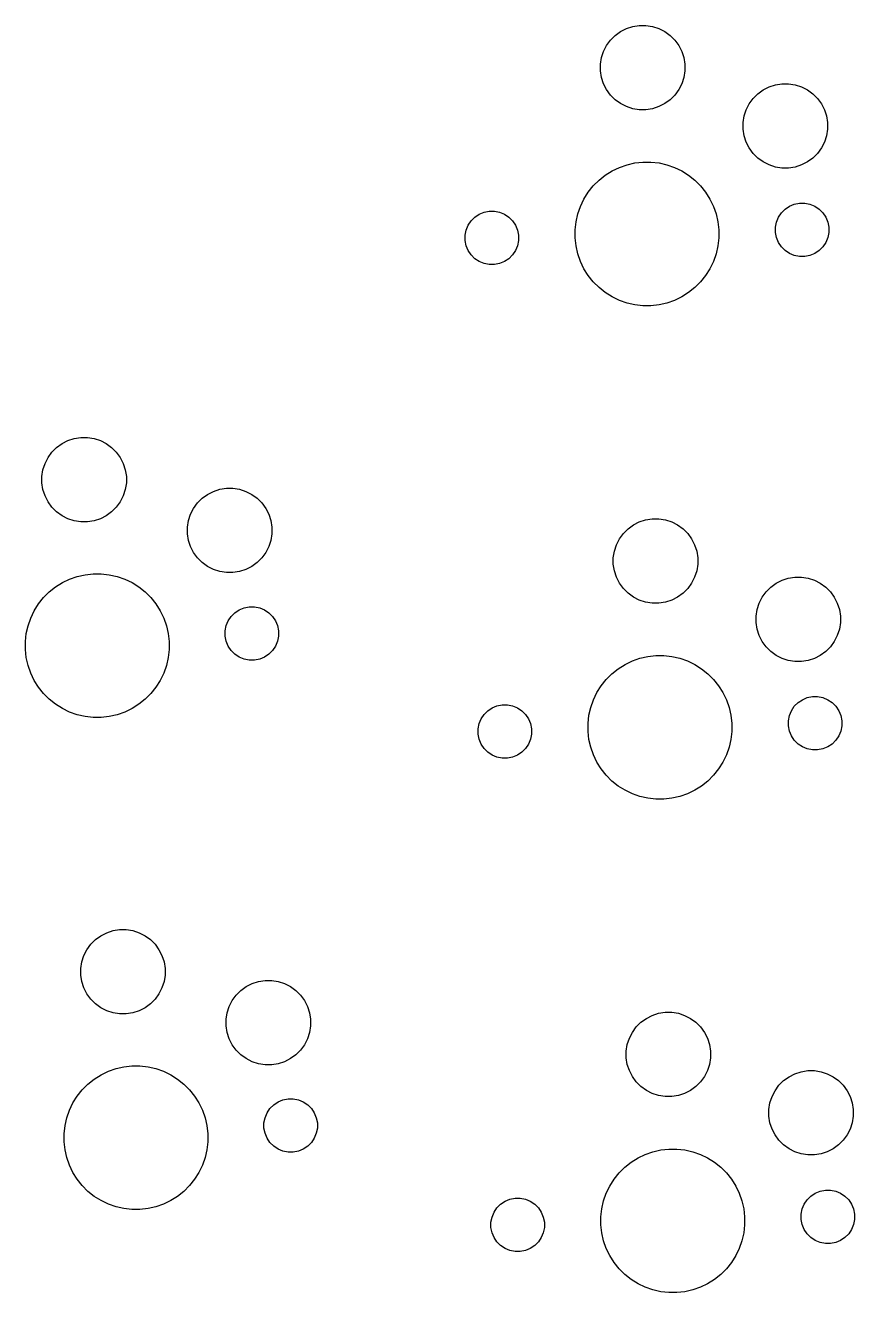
# Model space of a CAD drawing. Extents: x -174 to 104, y -33 to 58.
# Drawn here: x 13.15 to 42.54, y 13.4 to 58.33 of the extents above; entities that cross this region are included whole.
import ezdxf

# ---------------------------------------------------------------- set-up
doc = ezdxf.new("R2010")
doc.units = 0
doc.layers.add('BLACK', color=7, linetype='CONTINUOUS')

msp = doc.modelspace()

# ---------------------------------------------------------------- linework, layer by layer
at = {"layer": 'BLACK', "linetype": 'CONTINUOUS'}
for p, q in [((33.883592, 57.810475), (34.050029, 57.976912)), ((34.050029, 57.976912), (34.240453, 58.115263)), ((34.240453, 58.115263), (34.450176, 58.222122)), ((34.450176, 58.222122), (34.674033, 58.294858)), ((34.674033, 58.294858), (34.906512, 58.331679)), ((34.906512, 58.331679), (35.14189, 58.331679)), ((35.14189, 58.331679), (35.374369, 58.294858)), ((35.374369, 58.294858), (35.598226, 58.222122)), ((35.598226, 58.222122), (35.807949, 58.115263)), ((35.807949, 58.115263), (35.998373, 57.976912)), ((35.998373, 57.976912), (36.16481, 57.810475)), ((33.638382, 57.410328), (33.745241, 57.620051)), ((33.745241, 57.620051), (33.883592, 57.810475)), ((36.16481, 57.810475), (36.303161, 57.620051)), ((36.303161, 57.620051), (36.41002, 57.410328)), ((33.528825, 56.953992), (33.565646, 57.186471)), ((33.565646, 57.186471), (33.638382, 57.410328)), ((36.41002, 57.410328), (36.482756, 57.186471)), ((36.482756, 57.186471), (36.519577, 56.953992)), ((33.528825, 56.718614), (33.528825, 56.953992)), ((33.565646, 56.486135), (33.528825, 56.718614)), ((36.519577, 56.718614), (36.482756, 56.486135)), ((36.519577, 56.953992), (36.519577, 56.718614)), ((33.638382, 56.262278), (33.565646, 56.486135)), ((33.745241, 56.052555), (33.638382, 56.262278)), ((36.41002, 56.262278), (36.303161, 56.052555)), ((36.482756, 56.486135), (36.41002, 56.262278)), ((39.506052, 56.153761), (39.729909, 56.226497)), ((39.729909, 56.226497), (39.962388, 56.263318)), ((39.962388, 56.263318), (40.197766, 56.263318)), ((40.197766, 56.263318), (40.430245, 56.226497)), ((40.430245, 56.226497), (40.654102, 56.153761)), ((33.883592, 55.862131), (33.745241, 56.052555)), ((34.050029, 55.695694), (33.883592, 55.862131)), ((36.16481, 55.862131), (35.998373, 55.695694)), ((36.303161, 56.052555), (36.16481, 55.862131)), ((38.801117, 55.55169), (38.939468, 55.742114)), ((38.939468, 55.742114), (39.105905, 55.908551)), ((39.105905, 55.908551), (39.296329, 56.046902)), ((39.296329, 56.046902), (39.506052, 56.153761)), ((40.654102, 56.153761), (40.863825, 56.046902)), ((40.863825, 56.046902), (41.054249, 55.908551)), ((41.054249, 55.908551), (41.220686, 55.742114)), ((41.220686, 55.742114), (41.359037, 55.55169)), ((34.240453, 55.557343), (34.050029, 55.695694)), ((34.450176, 55.450484), (34.240453, 55.557343)), ((34.674033, 55.377748), (34.450176, 55.450484)), ((34.906512, 55.340927), (34.674033, 55.377748)), ((35.14189, 55.340927), (34.906512, 55.340927)), ((35.374369, 55.377748), (35.14189, 55.340927)), ((35.598226, 55.450484), (35.374369, 55.377748)), ((35.807949, 55.557343), (35.598226, 55.450484)), ((35.998373, 55.695694), (35.807949, 55.557343)), ((38.621522, 55.11811), (38.694258, 55.341967)), ((38.694258, 55.341967), (38.801117, 55.55169)), ((41.359037, 55.55169), (41.465896, 55.341967)), ((41.465896, 55.341967), (41.538632, 55.11811)), ((38.584701, 54.885631), (38.621522, 55.11811)), ((38.584701, 54.650253), (38.584701, 54.885631)), ((41.538632, 55.11811), (41.575453, 54.885631)), ((41.575453, 54.885631), (41.575453, 54.650253)), ((38.621522, 54.417774), (38.584701, 54.650253)), ((38.694258, 54.193917), (38.621522, 54.417774)), ((41.538632, 54.417774), (41.465896, 54.193917)), ((41.575453, 54.650253), (41.538632, 54.417774)), ((38.801117, 53.984194), (38.694258, 54.193917)), ((38.939468, 53.79377), (38.801117, 53.984194)), ((41.359037, 53.984194), (41.220686, 53.79377)), ((41.465896, 54.193917), (41.359037, 53.984194)), ((34.751504, 53.452296), (35.035665, 53.484313)), ((35.035665, 53.484313), (35.321625, 53.484313)), ((35.321625, 53.484313), (35.605786, 53.452296)), ((39.105905, 53.627333), (38.939468, 53.79377)), ((39.296329, 53.488982), (39.105905, 53.627333)), ((39.506052, 53.382123), (39.296329, 53.488982)), ((40.863825, 53.488982), (40.654102, 53.382123)), ((41.054249, 53.627333), (40.863825, 53.488982)), ((41.220686, 53.79377), (41.054249, 53.627333)), ((33.479461, 52.839713), (33.703033, 53.018005)), ((33.703033, 53.018005), (33.945162, 53.170145)), ((33.945162, 53.170145), (34.202802, 53.294218)), ((34.202802, 53.294218), (34.472714, 53.388664)), ((34.472714, 53.388664), (34.751504, 53.452296)), ((35.605786, 53.452296), (35.884576, 53.388664)), ((35.884576, 53.388664), (36.154488, 53.294218)), ((36.154488, 53.294218), (36.412128, 53.170145)), ((36.412128, 53.170145), (36.654257, 53.018005)), ((36.654257, 53.018005), (36.877829, 52.839713)), ((39.729909, 53.309387), (39.506052, 53.382123)), ((39.962388, 53.272566), (39.729909, 53.309387)), ((40.197766, 53.272566), (39.962388, 53.272566)), ((40.430245, 53.309387), (40.197766, 53.272566)), ((40.654102, 53.382123), (40.430245, 53.309387)), ((33.098965, 52.413937), (33.277257, 52.637509)), ((33.277257, 52.637509), (33.479461, 52.839713)), ((36.877829, 52.839713), (37.080033, 52.637509)), ((37.080033, 52.637509), (37.258325, 52.413937)), ((32.822752, 51.914168), (32.946825, 52.171808)), ((32.946825, 52.171808), (33.098965, 52.413937)), ((37.258325, 52.413937), (37.410465, 52.171808)), ((37.410465, 52.171808), (37.534538, 51.914168)), ((29.232703, 51.632177), (29.40476, 51.703445)), ((29.40476, 51.703445), (29.587414, 51.739777)), ((29.587414, 51.739777), (29.773646, 51.739777)), ((29.773646, 51.739777), (29.9563, 51.703445)), ((29.9563, 51.703445), (30.128357, 51.632177)), ((32.728306, 51.644256), (32.822752, 51.914168)), ((37.534538, 51.914168), (37.628984, 51.644256)), ((39.838935, 51.530125), (39.9424, 51.684972)), ((39.9424, 51.684972), (40.074086, 51.816658)), ((40.074086, 51.816658), (40.228933, 51.920123)), ((40.228933, 51.920123), (40.40099, 51.991391)), ((40.40099, 51.991391), (40.583644, 52.027723)), ((40.583644, 52.027723), (40.769876, 52.027723)), ((40.769876, 52.027723), (40.95253, 51.991391)), ((40.95253, 51.991391), (41.124587, 51.920123)), ((41.124587, 51.920123), (41.279434, 51.816658)), ((41.279434, 51.816658), (41.41112, 51.684972)), ((41.41112, 51.684972), (41.514585, 51.530125)), ((28.771437, 51.070122), (28.842705, 51.242179)), ((28.842705, 51.242179), (28.94617, 51.397026)), ((28.94617, 51.397026), (29.077856, 51.528712)), ((29.077856, 51.528712), (29.232703, 51.632177)), ((30.128357, 51.632177), (30.283204, 51.528712)), ((30.283204, 51.528712), (30.41489, 51.397026)), ((30.41489, 51.397026), (30.518355, 51.242179)), ((30.518355, 51.242179), (30.589623, 51.070122)), ((32.632657, 51.081305), (32.664674, 51.365466)), ((32.664674, 51.365466), (32.728306, 51.644256)), ((37.628984, 51.644256), (37.692616, 51.365466)), ((37.692616, 51.365466), (37.724633, 51.081305)), ((39.731335, 51.175414), (39.767667, 51.358068)), ((39.767667, 51.358068), (39.838935, 51.530125)), ((41.514585, 51.530125), (41.585853, 51.358068)), ((41.585853, 51.358068), (41.622185, 51.175414)), ((28.735105, 50.887468), (28.771437, 51.070122)), ((28.735105, 50.701236), (28.735105, 50.887468)), ((30.589623, 51.070122), (30.625955, 50.887468)), ((30.625955, 50.887468), (30.625955, 50.701236)), ((32.632657, 50.795345), (32.632657, 51.081305)), ((32.664674, 50.511184), (32.632657, 50.795345)), ((37.724633, 50.795345), (37.692616, 50.511184)), ((37.724633, 51.081305), (37.724633, 50.795345)), ((39.731335, 50.989182), (39.731335, 51.175414)), ((39.767667, 50.806528), (39.731335, 50.989182)), ((39.838935, 50.634471), (39.767667, 50.806528)), ((41.585853, 50.806528), (41.514585, 50.634471)), ((41.622185, 50.989182), (41.585853, 50.806528)), ((41.622185, 51.175414), (41.622185, 50.989182)), ((28.771437, 50.518582), (28.735105, 50.701236)), ((28.842705, 50.346525), (28.771437, 50.518582)), ((28.94617, 50.191678), (28.842705, 50.346525)), ((30.518355, 50.346525), (30.41489, 50.191678)), ((30.589623, 50.518582), (30.518355, 50.346525)), ((30.625955, 50.701236), (30.589623, 50.518582)), ((32.728306, 50.232394), (32.664674, 50.511184)), ((37.692616, 50.511184), (37.628984, 50.232394)), ((39.9424, 50.479624), (39.838935, 50.634471)), ((40.074086, 50.347938), (39.9424, 50.479624)), ((40.228933, 50.244473), (40.074086, 50.347938)), ((41.279434, 50.347938), (41.124587, 50.244473)), ((41.41112, 50.479624), (41.279434, 50.347938)), ((41.514585, 50.634471), (41.41112, 50.479624)), ((29.077856, 50.059992), (28.94617, 50.191678)), ((29.232703, 49.956527), (29.077856, 50.059992)), ((29.40476, 49.885259), (29.232703, 49.956527)), ((29.587414, 49.848927), (29.40476, 49.885259)), ((29.9563, 49.885259), (29.773646, 49.848927)), ((30.128357, 49.956527), (29.9563, 49.885259)), ((30.283204, 50.059992), (30.128357, 49.956527)), ((30.41489, 50.191678), (30.283204, 50.059992)), ((32.822752, 49.962482), (32.728306, 50.232394)), ((32.946825, 49.704842), (32.822752, 49.962482)), ((37.534538, 49.962482), (37.410465, 49.704842)), ((37.628984, 50.232394), (37.534538, 49.962482)), ((40.40099, 50.173205), (40.228933, 50.244473)), ((40.583644, 50.136873), (40.40099, 50.173205)), ((40.769876, 50.136873), (40.583644, 50.136873)), ((40.95253, 50.173205), (40.769876, 50.136873)), ((41.124587, 50.244473), (40.95253, 50.173205)), ((29.773646, 49.848927), (29.587414, 49.848927)), ((33.098965, 49.462713), (32.946825, 49.704842)), ((33.277257, 49.239141), (33.098965, 49.462713)), ((37.258325, 49.462713), (37.080033, 49.239141)), ((37.410465, 49.704842), (37.258325, 49.462713)), ((33.479461, 49.036937), (33.277257, 49.239141)), ((33.703033, 48.858645), (33.479461, 49.036937)), ((36.877829, 49.036937), (36.654257, 48.858645)), ((37.080033, 49.239141), (36.877829, 49.036937)), ((33.945162, 48.706505), (33.703033, 48.858645)), ((34.202802, 48.582432), (33.945162, 48.706505)), ((34.472714, 48.487986), (34.202802, 48.582432)), ((36.154488, 48.582432), (35.884576, 48.487986)), ((36.412128, 48.706505), (36.154488, 48.582432)), ((36.654257, 48.858645), (36.412128, 48.706505)), ((34.751504, 48.424354), (34.472714, 48.487986)), ((35.035665, 48.392337), (34.751504, 48.424354)), ((35.321625, 48.392337), (35.035665, 48.392337)), ((35.605786, 48.424354), (35.321625, 48.392337)), ((35.884576, 48.487986), (35.605786, 48.424354)), ((14.450245, 43.504372), (14.659968, 43.611231)), ((14.659968, 43.611231), (14.883825, 43.683967)), ((14.883825, 43.683967), (15.116304, 43.720788)), ((15.116304, 43.720788), (15.351682, 43.720788)), ((15.351682, 43.720788), (15.584161, 43.683967)), ((15.584161, 43.683967), (15.808018, 43.611231)), ((15.808018, 43.611231), (16.017741, 43.504372)), ((13.955033, 43.00916), (14.093384, 43.199584)), ((14.093384, 43.199584), (14.259821, 43.366021)), ((14.259821, 43.366021), (14.450245, 43.504372)), ((16.017741, 43.504372), (16.208165, 43.366021)), ((16.208165, 43.366021), (16.374602, 43.199584)), ((16.374602, 43.199584), (16.512953, 43.00916)), ((13.775438, 42.57558), (13.848174, 42.799437)), ((13.848174, 42.799437), (13.955033, 43.00916)), ((16.512953, 43.00916), (16.619812, 42.799437)), ((16.619812, 42.799437), (16.692548, 42.57558)), ((13.738617, 42.343101), (13.775438, 42.57558)), ((13.738617, 42.107723), (13.738617, 42.343101)), ((16.692548, 42.57558), (16.729369, 42.343101)), ((16.729369, 42.343101), (16.729369, 42.107723)), ((13.775438, 41.875244), (13.738617, 42.107723)), ((13.848174, 41.651387), (13.775438, 41.875244)), ((16.692548, 41.875244), (16.619812, 41.651387)), ((16.729369, 42.107723), (16.692548, 41.875244)), ((19.607442, 41.70345), (19.817165, 41.810309)), ((19.817165, 41.810309), (20.041022, 41.883045)), ((20.041022, 41.883045), (20.273501, 41.919866)), ((20.273501, 41.919866), (20.508879, 41.919866)), ((20.508879, 41.919866), (20.741358, 41.883045)), ((20.741358, 41.883045), (20.965215, 41.810309)), ((20.965215, 41.810309), (21.174938, 41.70345)), ((13.955033, 41.441664), (13.848174, 41.651387)), ((14.093384, 41.25124), (13.955033, 41.441664)), ((16.512953, 41.441664), (16.374602, 41.25124)), ((16.619812, 41.651387), (16.512953, 41.441664)), ((19.11223, 41.208238), (19.250581, 41.398662)), ((19.250581, 41.398662), (19.417018, 41.565099)), ((19.417018, 41.565099), (19.607442, 41.70345)), ((21.174938, 41.70345), (21.365362, 41.565099)), ((21.365362, 41.565099), (21.531799, 41.398662)), ((21.531799, 41.398662), (21.67015, 41.208238)), ((14.259821, 41.084803), (14.093384, 41.25124)), ((14.450245, 40.946452), (14.259821, 41.084803)), ((14.659968, 40.839593), (14.450245, 40.946452)), ((16.017741, 40.946452), (15.808018, 40.839593)), ((16.208165, 41.084803), (16.017741, 40.946452)), ((16.374602, 41.25124), (16.208165, 41.084803)), ((18.932635, 40.774658), (19.005371, 40.998515)), ((19.005371, 40.998515), (19.11223, 41.208238)), ((21.67015, 41.208238), (21.777009, 40.998515)), ((21.777009, 40.998515), (21.849745, 40.774658)), ((14.883825, 40.766857), (14.659968, 40.839593)), ((15.116304, 40.730036), (14.883825, 40.766857)), ((15.351682, 40.730036), (15.116304, 40.730036)), ((15.584161, 40.766857), (15.351682, 40.730036)), ((15.808018, 40.839593), (15.584161, 40.766857)), ((18.895814, 40.542179), (18.932635, 40.774658)), ((18.895814, 40.306801), (18.895814, 40.542179)), ((21.849745, 40.774658), (21.886566, 40.542179)), ((21.886566, 40.542179), (21.886566, 40.306801)), ((34.341689, 40.316472), (34.508126, 40.482909)), ((34.508126, 40.482909), (34.69855, 40.62126)), ((34.69855, 40.62126), (34.908273, 40.728119)), ((34.908273, 40.728119), (35.13213, 40.800855)), ((35.13213, 40.800855), (35.364609, 40.837676)), ((35.364609, 40.837676), (35.599987, 40.837676)), ((35.599987, 40.837676), (35.832466, 40.800855)), ((35.832466, 40.800855), (36.056323, 40.728119)), ((36.056323, 40.728119), (36.266046, 40.62126)), ((36.266046, 40.62126), (36.45647, 40.482909)), ((36.45647, 40.482909), (36.622907, 40.316472)), ((18.932635, 40.074322), (18.895814, 40.306801)), ((19.005371, 39.850465), (18.932635, 40.074322)), ((21.849745, 40.074322), (21.777009, 39.850465)), ((21.886566, 40.306801), (21.849745, 40.074322)), ((34.096479, 39.916325), (34.203338, 40.126048)), ((34.203338, 40.126048), (34.341689, 40.316472)), ((36.622907, 40.316472), (36.761258, 40.126048)), ((36.761258, 40.126048), (36.868117, 39.916325)), ((19.11223, 39.640742), (19.005371, 39.850465)), ((19.250581, 39.450318), (19.11223, 39.640742)), ((21.67015, 39.640742), (21.531799, 39.450318)), ((21.777009, 39.850465), (21.67015, 39.640742)), ((33.986922, 39.459989), (34.023743, 39.692468)), ((34.023743, 39.692468), (34.096479, 39.916325)), ((36.868117, 39.916325), (36.940853, 39.692468)), ((36.940853, 39.692468), (36.977674, 39.459989)), ((19.417018, 39.283881), (19.250581, 39.450318)), ((19.607442, 39.14553), (19.417018, 39.283881)), ((19.817165, 39.038671), (19.607442, 39.14553)), ((21.174938, 39.14553), (20.965215, 39.038671)), ((21.365362, 39.283881), (21.174938, 39.14553)), ((21.531799, 39.450318), (21.365362, 39.283881)), ((33.986922, 39.224611), (33.986922, 39.459989)), ((34.023743, 38.992132), (33.986922, 39.224611)), ((36.977674, 39.224611), (36.940853, 38.992132)), ((36.977674, 39.459989), (36.977674, 39.224611)), ((14.463419, 38.57542), (14.721059, 38.699493)), ((14.721059, 38.699493), (14.990971, 38.793939)), ((14.990971, 38.793939), (15.269761, 38.857571)), ((15.269761, 38.857571), (15.553922, 38.889588)), ((15.553922, 38.889588), (15.839882, 38.889588)), ((15.839882, 38.889588), (16.124043, 38.857571)), ((16.124043, 38.857571), (16.402833, 38.793939)), ((16.402833, 38.793939), (16.672745, 38.699493)), ((16.672745, 38.699493), (16.930385, 38.57542)), ((20.041022, 38.965935), (19.817165, 39.038671)), ((20.273501, 38.929114), (20.041022, 38.965935)), ((20.508879, 38.929114), (20.273501, 38.929114)), ((20.741358, 38.965935), (20.508879, 38.929114)), ((20.965215, 39.038671), (20.741358, 38.965935)), ((34.096479, 38.768275), (34.023743, 38.992132)), ((34.203338, 38.558552), (34.096479, 38.768275)), ((36.868117, 38.768275), (36.761258, 38.558552)), ((36.940853, 38.992132), (36.868117, 38.768275)), ((39.754426, 38.552899), (39.964149, 38.659758)), ((39.964149, 38.659758), (40.188006, 38.732494)), ((40.188006, 38.732494), (40.420485, 38.769315)), ((40.420485, 38.769315), (40.655863, 38.769315)), ((40.655863, 38.769315), (40.888342, 38.732494)), ((40.888342, 38.732494), (41.112199, 38.659758)), ((41.112199, 38.659758), (41.321922, 38.552899)), ((13.795514, 38.042784), (13.997718, 38.244988)), ((13.997718, 38.244988), (14.22129, 38.42328)), ((14.22129, 38.42328), (14.463419, 38.57542)), ((16.930385, 38.57542), (17.172514, 38.42328)), ((17.172514, 38.42328), (17.396086, 38.244988)), ((17.396086, 38.244988), (17.59829, 38.042784)), ((34.341689, 38.368128), (34.203338, 38.558552)), ((34.508126, 38.201691), (34.341689, 38.368128)), ((34.69855, 38.06334), (34.508126, 38.201691)), ((36.45647, 38.201691), (36.266046, 38.06334)), ((36.622907, 38.368128), (36.45647, 38.201691)), ((36.761258, 38.558552), (36.622907, 38.368128)), ((39.259214, 38.057687), (39.397565, 38.248111)), ((39.397565, 38.248111), (39.564002, 38.414548)), ((39.564002, 38.414548), (39.754426, 38.552899)), ((41.321922, 38.552899), (41.512346, 38.414548)), ((41.512346, 38.414548), (41.678783, 38.248111)), ((41.678783, 38.248111), (41.817134, 38.057687)), ((13.465082, 37.577083), (13.617222, 37.819212)), ((13.617222, 37.819212), (13.795514, 38.042784)), ((17.59829, 38.042784), (17.776582, 37.819212)), ((17.776582, 37.819212), (17.928722, 37.577083)), ((34.908273, 37.956481), (34.69855, 38.06334)), ((35.13213, 37.883745), (34.908273, 37.956481)), ((35.364609, 37.846924), (35.13213, 37.883745)), ((35.599987, 37.846924), (35.364609, 37.846924)), ((35.832466, 37.883745), (35.599987, 37.846924)), ((36.056323, 37.956481), (35.832466, 37.883745)), ((36.266046, 38.06334), (36.056323, 37.956481)), ((39.079619, 37.624107), (39.152355, 37.847964)), ((39.152355, 37.847964), (39.259214, 38.057687)), ((41.817134, 38.057687), (41.923993, 37.847964)), ((41.923993, 37.847964), (41.996729, 37.624107)), ((13.246563, 37.049531), (13.341009, 37.319443)), ((13.341009, 37.319443), (13.465082, 37.577083)), ((17.928722, 37.577083), (18.052795, 37.319443)), ((18.052795, 37.319443), (18.147241, 37.049531)), ((20.342122, 37.222952), (20.445587, 37.377799)), ((20.445587, 37.377799), (20.577273, 37.509485)), ((20.577273, 37.509485), (20.73212, 37.61295)), ((20.73212, 37.61295), (20.904177, 37.684218)), ((20.904177, 37.684218), (21.086831, 37.72055)), ((21.086831, 37.72055), (21.273063, 37.72055)), ((21.273063, 37.72055), (21.455717, 37.684218)), ((21.455717, 37.684218), (21.627774, 37.61295)), ((21.627774, 37.61295), (21.782621, 37.509485)), ((21.782621, 37.509485), (21.914307, 37.377799)), ((21.914307, 37.377799), (22.017772, 37.222952)), ((39.042798, 37.391628), (39.079619, 37.624107)), ((39.042798, 37.15625), (39.042798, 37.391628)), ((41.996729, 37.624107), (42.03355, 37.391628)), ((42.03355, 37.391628), (42.03355, 37.15625)), ((13.182931, 36.770741), (13.246563, 37.049531)), ((18.147241, 37.049531), (18.210873, 36.770741)), ((20.234522, 36.868241), (20.270854, 37.050895)), ((20.234522, 36.682009), (20.234522, 36.868241)), ((20.270854, 37.050895), (20.342122, 37.222952)), ((22.017772, 37.222952), (22.08904, 37.050895)), ((22.08904, 37.050895), (22.125372, 36.868241)), ((22.125372, 36.868241), (22.125372, 36.682009)), ((39.079619, 36.923771), (39.042798, 37.15625)), ((39.152355, 36.699914), (39.079619, 36.923771)), ((41.996729, 36.923771), (41.923993, 36.699914)), ((42.03355, 37.15625), (41.996729, 36.923771)), ((13.150914, 36.48658), (13.182931, 36.770741)), ((13.150914, 36.20062), (13.150914, 36.48658)), ((18.210873, 36.770741), (18.24289, 36.48658)), ((18.24289, 36.48658), (18.24289, 36.20062)), ((20.270854, 36.499355), (20.234522, 36.682009)), ((20.342122, 36.327298), (20.270854, 36.499355)), ((22.08904, 36.499355), (22.017772, 36.327298)), ((22.125372, 36.682009), (22.08904, 36.499355)), ((39.259214, 36.490191), (39.152355, 36.699914)), ((39.397565, 36.299767), (39.259214, 36.490191)), ((41.817134, 36.490191), (41.678783, 36.299767)), ((41.923993, 36.699914), (41.817134, 36.490191)), ((13.182931, 35.916459), (13.150914, 36.20062)), ((18.24289, 36.20062), (18.210873, 35.916459)), ((20.445587, 36.172451), (20.342122, 36.327298)), ((20.577273, 36.040765), (20.445587, 36.172451)), ((20.73212, 35.9373), (20.577273, 36.040765)), ((21.782621, 36.040765), (21.627774, 35.9373)), ((21.914307, 36.172451), (21.782621, 36.040765)), ((22.017772, 36.327298), (21.914307, 36.172451)), ((34.930811, 35.894661), (35.209601, 35.958293)), ((35.209601, 35.958293), (35.493762, 35.99031)), ((35.493762, 35.99031), (35.779722, 35.99031)), ((35.779722, 35.99031), (36.063883, 35.958293)), ((36.063883, 35.958293), (36.342673, 35.894661)), ((39.564002, 36.13333), (39.397565, 36.299767)), ((39.754426, 35.994979), (39.564002, 36.13333)), ((39.964149, 35.88812), (39.754426, 35.994979)), ((41.321922, 35.994979), (41.112199, 35.88812)), ((41.512346, 36.13333), (41.321922, 35.994979)), ((41.678783, 36.299767), (41.512346, 36.13333)), ((13.246563, 35.637669), (13.182931, 35.916459)), ((13.341009, 35.367757), (13.246563, 35.637669)), ((18.147241, 35.637669), (18.052795, 35.367757)), ((18.210873, 35.916459), (18.147241, 35.637669)), ((20.904177, 35.866032), (20.73212, 35.9373)), ((21.086831, 35.8297), (20.904177, 35.866032)), ((21.273063, 35.8297), (21.086831, 35.8297)), ((21.455717, 35.866032), (21.273063, 35.8297)), ((21.627774, 35.9373), (21.455717, 35.866032)), ((33.937558, 35.34571), (34.16113, 35.524002)), ((34.16113, 35.524002), (34.403259, 35.676142)), ((34.403259, 35.676142), (34.660899, 35.800215)), ((34.660899, 35.800215), (34.930811, 35.894661)), ((36.342673, 35.894661), (36.612585, 35.800215)), ((36.612585, 35.800215), (36.870225, 35.676142)), ((36.870225, 35.676142), (37.112354, 35.524002)), ((37.112354, 35.524002), (37.335926, 35.34571)), ((40.188006, 35.815384), (39.964149, 35.88812)), ((40.420485, 35.778563), (40.188006, 35.815384)), ((40.655863, 35.778563), (40.420485, 35.778563)), ((40.888342, 35.815384), (40.655863, 35.778563)), ((41.112199, 35.88812), (40.888342, 35.815384)), ((13.465082, 35.110117), (13.341009, 35.367757)), ((13.617222, 34.867988), (13.465082, 35.110117)), ((17.928722, 35.110117), (17.776582, 34.867988)), ((18.052795, 35.367757), (17.928722, 35.110117)), ((33.557062, 34.919934), (33.735354, 35.143506)), ((33.735354, 35.143506), (33.937558, 35.34571)), ((37.335926, 35.34571), (37.53813, 35.143506)), ((37.53813, 35.143506), (37.716422, 34.919934)), ((13.795514, 34.644416), (13.617222, 34.867988)), ((13.997718, 34.442212), (13.795514, 34.644416)), ((17.59829, 34.644416), (17.396086, 34.442212)), ((17.776582, 34.867988), (17.59829, 34.644416)), ((33.280849, 34.420165), (33.404922, 34.677805)), ((33.404922, 34.677805), (33.557062, 34.919934)), ((37.716422, 34.919934), (37.868562, 34.677805)), ((37.868562, 34.677805), (37.992635, 34.420165)), ((14.22129, 34.26392), (13.997718, 34.442212)), ((14.463419, 34.11178), (14.22129, 34.26392)), ((17.172514, 34.26392), (16.930385, 34.11178)), ((17.396086, 34.442212), (17.172514, 34.26392)), ((29.6908, 34.138174), (29.862857, 34.209442)), ((29.862857, 34.209442), (30.045511, 34.245774)), ((30.045511, 34.245774), (30.231743, 34.245774)), ((30.231743, 34.245774), (30.414397, 34.209442)), ((30.414397, 34.209442), (30.586454, 34.138174)), ((33.122771, 33.871463), (33.186403, 34.150253)), ((33.186403, 34.150253), (33.280849, 34.420165)), ((37.992635, 34.420165), (38.087081, 34.150253)), ((38.087081, 34.150253), (38.150713, 33.871463)), ((40.297032, 34.036122), (40.400497, 34.190969)), ((40.400497, 34.190969), (40.532183, 34.322655)), ((40.532183, 34.322655), (40.68703, 34.42612)), ((40.68703, 34.42612), (40.859087, 34.497388)), ((40.859087, 34.497388), (41.041741, 34.53372)), ((41.041741, 34.53372), (41.227973, 34.53372)), ((41.227973, 34.53372), (41.410627, 34.497388)), ((41.410627, 34.497388), (41.582684, 34.42612)), ((41.582684, 34.42612), (41.737531, 34.322655)), ((41.737531, 34.322655), (41.869217, 34.190969)), ((41.869217, 34.190969), (41.972682, 34.036122)), ((14.721059, 33.987707), (14.463419, 34.11178)), ((14.990971, 33.893261), (14.721059, 33.987707)), ((15.269761, 33.829629), (14.990971, 33.893261)), ((15.553922, 33.797612), (15.269761, 33.829629)), ((15.839882, 33.797612), (15.553922, 33.797612)), ((16.124043, 33.829629), (15.839882, 33.797612)), ((16.402833, 33.893261), (16.124043, 33.829629)), ((16.672745, 33.987707), (16.402833, 33.893261)), ((16.930385, 34.11178), (16.672745, 33.987707)), ((29.229534, 33.576119), (29.300802, 33.748176)), ((29.300802, 33.748176), (29.404267, 33.903023)), ((29.404267, 33.903023), (29.535953, 34.034709)), ((29.535953, 34.034709), (29.6908, 34.138174)), ((30.586454, 34.138174), (30.741301, 34.034709)), ((30.741301, 34.034709), (30.872987, 33.903023)), ((30.872987, 33.903023), (30.976452, 33.748176)), ((30.976452, 33.748176), (31.04772, 33.576119)), ((33.090754, 33.587302), (33.122771, 33.871463)), ((38.150713, 33.871463), (38.18273, 33.587302)), ((40.189432, 33.681411), (40.225764, 33.864065)), ((40.225764, 33.864065), (40.297032, 34.036122)), ((41.972682, 34.036122), (42.04395, 33.864065)), ((42.04395, 33.864065), (42.080282, 33.681411)), ((29.193202, 33.393465), (29.229534, 33.576119)), ((29.193202, 33.207233), (29.193202, 33.393465)), ((31.04772, 33.576119), (31.084052, 33.393465)), ((31.084052, 33.393465), (31.084052, 33.207233)), ((33.090754, 33.301342), (33.090754, 33.587302)), ((33.122771, 33.017181), (33.090754, 33.301342)), ((38.18273, 33.301342), (38.150713, 33.017181)), ((38.18273, 33.587302), (38.18273, 33.301342)), ((40.189432, 33.495179), (40.189432, 33.681411)), ((40.225764, 33.312525), (40.189432, 33.495179)), ((40.297032, 33.140468), (40.225764, 33.312525)), ((42.04395, 33.312525), (41.972682, 33.140468)), ((42.080282, 33.495179), (42.04395, 33.312525)), ((42.080282, 33.681411), (42.080282, 33.495179)), ((29.229534, 33.024579), (29.193202, 33.207233)), ((29.300802, 32.852522), (29.229534, 33.024579)), ((29.404267, 32.697675), (29.300802, 32.852522)), ((30.976452, 32.852522), (30.872987, 32.697675)), ((31.04772, 33.024579), (30.976452, 32.852522)), ((31.084052, 33.207233), (31.04772, 33.024579)), ((33.186403, 32.738391), (33.122771, 33.017181)), ((38.150713, 33.017181), (38.087081, 32.738391)), ((40.400497, 32.985621), (40.297032, 33.140468)), ((40.532183, 32.853935), (40.400497, 32.985621)), ((40.68703, 32.75047), (40.532183, 32.853935)), ((41.737531, 32.853935), (41.582684, 32.75047)), ((41.869217, 32.985621), (41.737531, 32.853935)), ((41.972682, 33.140468), (41.869217, 32.985621)), ((29.535953, 32.565989), (29.404267, 32.697675)), ((29.6908, 32.462524), (29.535953, 32.565989)), ((29.862857, 32.391256), (29.6908, 32.462524)), ((30.045511, 32.354924), (29.862857, 32.391256)), ((30.231743, 32.354924), (30.045511, 32.354924)), ((30.414397, 32.391256), (30.231743, 32.354924)), ((30.586454, 32.462524), (30.414397, 32.391256)), ((30.741301, 32.565989), (30.586454, 32.462524)), ((30.872987, 32.697675), (30.741301, 32.565989)), ((33.280849, 32.468479), (33.186403, 32.738391)), ((33.404922, 32.210839), (33.280849, 32.468479)), ((37.992635, 32.468479), (37.868562, 32.210839)), ((38.087081, 32.738391), (37.992635, 32.468479)), ((40.859087, 32.679202), (40.68703, 32.75047)), ((41.041741, 32.64287), (40.859087, 32.679202)), ((41.227973, 32.64287), (41.041741, 32.64287)), ((41.410627, 32.679202), (41.227973, 32.64287)), ((41.582684, 32.75047), (41.410627, 32.679202)), ((33.557062, 31.96871), (33.404922, 32.210839)), ((33.735354, 31.745138), (33.557062, 31.96871)), ((37.716422, 31.96871), (37.53813, 31.745138)), ((37.868562, 32.210839), (37.716422, 31.96871)), ((33.937558, 31.542934), (33.735354, 31.745138)), ((34.16113, 31.364642), (33.937558, 31.542934)), ((37.335926, 31.542934), (37.112354, 31.364642)), ((37.53813, 31.745138), (37.335926, 31.542934)), ((34.403259, 31.212502), (34.16113, 31.364642)), ((34.660899, 31.088429), (34.403259, 31.212502)), ((34.930811, 30.993983), (34.660899, 31.088429)), ((36.612585, 31.088429), (36.342673, 30.993983)), ((36.870225, 31.212502), (36.612585, 31.088429)), ((37.112354, 31.364642), (36.870225, 31.212502)), ((35.209601, 30.930351), (34.930811, 30.993983)), ((35.493762, 30.898334), (35.209601, 30.930351)), ((35.779722, 30.898334), (35.493762, 30.898334)), ((36.063883, 30.930351), (35.779722, 30.898334)), ((36.342673, 30.993983), (36.063883, 30.930351)), ((15.632855, 25.919968), (15.823279, 26.058319)), ((15.823279, 26.058319), (16.033002, 26.165178)), ((16.033002, 26.165178), (16.256859, 26.237914)), ((16.256859, 26.237914), (16.489338, 26.274735)), ((16.489338, 26.274735), (16.724716, 26.274735)), ((16.724716, 26.274735), (16.957195, 26.237914)), ((16.957195, 26.237914), (17.181052, 26.165178)), ((17.181052, 26.165178), (17.390775, 26.058319)), ((17.390775, 26.058319), (17.581199, 25.919968)), ((15.328067, 25.563107), (15.466418, 25.753531)), ((15.466418, 25.753531), (15.632855, 25.919968)), ((17.581199, 25.919968), (17.747636, 25.753531)), ((17.747636, 25.753531), (17.885987, 25.563107)), ((15.148472, 25.129527), (15.221208, 25.353384)), ((15.221208, 25.353384), (15.328067, 25.563107)), ((17.885987, 25.563107), (17.992846, 25.353384)), ((17.992846, 25.353384), (18.065582, 25.129527)), ((15.111651, 24.897048), (15.148472, 25.129527)), ((15.111651, 24.66167), (15.111651, 24.897048)), ((18.065582, 25.129527), (18.102403, 24.897048)), ((18.102403, 24.897048), (18.102403, 24.66167)), ((15.148472, 24.429191), (15.111651, 24.66167)), ((15.221208, 24.205334), (15.148472, 24.429191)), ((18.065582, 24.429191), (17.992846, 24.205334)), ((18.102403, 24.66167), (18.065582, 24.429191)), ((20.980476, 24.257397), (21.190199, 24.364256)), ((21.190199, 24.364256), (21.414056, 24.436992)), ((21.414056, 24.436992), (21.646535, 24.473813)), ((21.646535, 24.473813), (21.881913, 24.473813)), ((21.881913, 24.473813), (22.114392, 24.436992)), ((22.114392, 24.436992), (22.338249, 24.364256)), ((22.338249, 24.364256), (22.547972, 24.257397)), ((15.328067, 23.995611), (15.221208, 24.205334)), ((15.466418, 23.805187), (15.328067, 23.995611)), ((17.885987, 23.995611), (17.747636, 23.805187)), ((17.992846, 24.205334), (17.885987, 23.995611)), ((20.485264, 23.762185), (20.623615, 23.952609)), ((20.623615, 23.952609), (20.790052, 24.119046)), ((20.790052, 24.119046), (20.980476, 24.257397)), ((22.547972, 24.257397), (22.738396, 24.119046)), ((22.738396, 24.119046), (22.904833, 23.952609)), ((22.904833, 23.952609), (23.043184, 23.762185)), ((15.632855, 23.63875), (15.466418, 23.805187)), ((15.823279, 23.500399), (15.632855, 23.63875)), ((16.033002, 23.39354), (15.823279, 23.500399)), ((16.256859, 23.320804), (16.033002, 23.39354)), ((17.181052, 23.39354), (16.957195, 23.320804)), ((17.390775, 23.500399), (17.181052, 23.39354)), ((17.581199, 23.63875), (17.390775, 23.500399)), ((17.747636, 23.805187), (17.581199, 23.63875)), ((20.305669, 23.328605), (20.378405, 23.552462)), ((20.378405, 23.552462), (20.485264, 23.762185)), ((23.043184, 23.762185), (23.150043, 23.552462)), ((23.150043, 23.552462), (23.222779, 23.328605)), ((16.489338, 23.283983), (16.256859, 23.320804)), ((16.724716, 23.283983), (16.489338, 23.283983)), ((16.957195, 23.320804), (16.724716, 23.283983)), ((20.268848, 23.096126), (20.305669, 23.328605)), ((20.268848, 22.860748), (20.268848, 23.096126)), ((23.222779, 23.328605), (23.2596, 23.096126)), ((23.2596, 23.096126), (23.2596, 22.860748)), ((34.799785, 22.822468), (34.966222, 22.988905)), ((34.966222, 22.988905), (35.156646, 23.127256)), ((35.156646, 23.127256), (35.366369, 23.234115)), ((35.366369, 23.234115), (35.590226, 23.306851)), ((35.590226, 23.306851), (35.822705, 23.343672)), ((35.822705, 23.343672), (36.058083, 23.343672)), ((36.058083, 23.343672), (36.290562, 23.306851)), ((36.290562, 23.306851), (36.514419, 23.234115)), ((36.514419, 23.234115), (36.724142, 23.127256)), ((36.724142, 23.127256), (36.914566, 22.988905)), ((36.914566, 22.988905), (37.081003, 22.822468)), ((20.305669, 22.628269), (20.268848, 22.860748)), ((20.378405, 22.404412), (20.305669, 22.628269)), ((23.222779, 22.628269), (23.150043, 22.404412)), ((23.2596, 22.860748), (23.222779, 22.628269)), ((34.554575, 22.422321), (34.661434, 22.632044)), ((34.661434, 22.632044), (34.799785, 22.822468)), ((37.081003, 22.822468), (37.219354, 22.632044)), ((37.219354, 22.632044), (37.326213, 22.422321)), ((20.485264, 22.194689), (20.378405, 22.404412)), ((20.623615, 22.004265), (20.485264, 22.194689)), ((23.043184, 22.194689), (22.904833, 22.004265)), ((23.150043, 22.404412), (23.043184, 22.194689)), ((34.445018, 21.965985), (34.481839, 22.198464)), ((34.481839, 22.198464), (34.554575, 22.422321)), ((37.326213, 22.422321), (37.398949, 22.198464)), ((37.398949, 22.198464), (37.43577, 21.965985)), ((20.790052, 21.837828), (20.623615, 22.004265)), ((20.980476, 21.699477), (20.790052, 21.837828)), ((21.190199, 21.592618), (20.980476, 21.699477)), ((21.414056, 21.519882), (21.190199, 21.592618)), ((22.338249, 21.592618), (22.114392, 21.519882)), ((22.547972, 21.699477), (22.338249, 21.592618)), ((22.738396, 21.837828), (22.547972, 21.699477)), ((22.904833, 22.004265), (22.738396, 21.837828)), ((34.445018, 21.730607), (34.445018, 21.965985)), ((34.481839, 21.498128), (34.445018, 21.730607)), ((37.43577, 21.730607), (37.398949, 21.498128)), ((37.43577, 21.965985), (37.43577, 21.730607)), ((15.594324, 20.977227), (15.836453, 21.129367)), ((15.836453, 21.129367), (16.094093, 21.25344)), ((16.094093, 21.25344), (16.364005, 21.347886)), ((16.364005, 21.347886), (16.642795, 21.411518)), ((16.642795, 21.411518), (16.926956, 21.443535)), ((16.926956, 21.443535), (17.212916, 21.443535)), ((17.212916, 21.443535), (17.497077, 21.411518)), ((17.497077, 21.411518), (17.775867, 21.347886)), ((17.775867, 21.347886), (18.045779, 21.25344)), ((18.045779, 21.25344), (18.303419, 21.129367)), ((18.303419, 21.129367), (18.545548, 20.977227)), ((21.646535, 21.483061), (21.414056, 21.519882)), ((21.881913, 21.483061), (21.646535, 21.483061)), ((22.114392, 21.519882), (21.881913, 21.483061)), ((34.554575, 21.274271), (34.481839, 21.498128)), ((34.661434, 21.064548), (34.554575, 21.274271)), ((37.326213, 21.274271), (37.219354, 21.064548)), ((37.398949, 21.498128), (37.326213, 21.274271)), ((40.212522, 21.058895), (40.422245, 21.165754)), ((40.422245, 21.165754), (40.646102, 21.23849)), ((40.646102, 21.23849), (40.878581, 21.275311)), ((40.878581, 21.275311), (41.113959, 21.275311)), ((41.113959, 21.275311), (41.346438, 21.23849)), ((41.346438, 21.23849), (41.570295, 21.165754)), ((41.570295, 21.165754), (41.780018, 21.058895)), ((15.168548, 20.596731), (15.370752, 20.798935)), ((15.370752, 20.798935), (15.594324, 20.977227)), ((18.545548, 20.977227), (18.76912, 20.798935)), ((18.76912, 20.798935), (18.971324, 20.596731)), ((34.799785, 20.874124), (34.661434, 21.064548)), ((34.966222, 20.707687), (34.799785, 20.874124)), ((35.156646, 20.569336), (34.966222, 20.707687)), ((36.914566, 20.707687), (36.724142, 20.569336)), ((37.081003, 20.874124), (36.914566, 20.707687)), ((37.219354, 21.064548), (37.081003, 20.874124)), ((39.71731, 20.563683), (39.855661, 20.754107)), ((39.855661, 20.754107), (40.022098, 20.920544)), ((40.022098, 20.920544), (40.212522, 21.058895)), ((41.780018, 21.058895), (41.970442, 20.920544)), ((41.970442, 20.920544), (42.136879, 20.754107)), ((42.136879, 20.754107), (42.27523, 20.563683)), ((14.838116, 20.13103), (14.990256, 20.373159)), ((14.990256, 20.373159), (15.168548, 20.596731)), ((18.971324, 20.596731), (19.149616, 20.373159)), ((19.149616, 20.373159), (19.301756, 20.13103)), ((22.105154, 20.166897), (22.277211, 20.238165)), ((22.277211, 20.238165), (22.459865, 20.274497)), ((22.459865, 20.274497), (22.646097, 20.274497)), ((22.646097, 20.274497), (22.828751, 20.238165)), ((22.828751, 20.238165), (23.000808, 20.166897)), ((35.366369, 20.462477), (35.156646, 20.569336)), ((35.590226, 20.389741), (35.366369, 20.462477)), ((35.822705, 20.35292), (35.590226, 20.389741)), ((36.058083, 20.35292), (35.822705, 20.35292)), ((36.290562, 20.389741), (36.058083, 20.35292)), ((36.514419, 20.462477), (36.290562, 20.389741)), ((36.724142, 20.569336), (36.514419, 20.462477)), ((39.537715, 20.130103), (39.610451, 20.35396)), ((39.610451, 20.35396), (39.71731, 20.563683)), ((42.27523, 20.563683), (42.382089, 20.35396)), ((42.382089, 20.35396), (42.454825, 20.130103)), ((14.619597, 19.603478), (14.714043, 19.87339)), ((14.714043, 19.87339), (14.838116, 20.13103)), ((19.301756, 20.13103), (19.425829, 19.87339)), ((19.425829, 19.87339), (19.520275, 19.603478)), ((21.643888, 19.604842), (21.715156, 19.776899)), ((21.715156, 19.776899), (21.818621, 19.931746)), ((21.818621, 19.931746), (21.950307, 20.063432)), ((21.950307, 20.063432), (22.105154, 20.166897)), ((23.000808, 20.166897), (23.155655, 20.063432)), ((23.155655, 20.063432), (23.287341, 19.931746)), ((23.287341, 19.931746), (23.390806, 19.776899)), ((23.390806, 19.776899), (23.462074, 19.604842)), ((39.500894, 19.897624), (39.537715, 20.130103)), ((39.500894, 19.662246), (39.500894, 19.897624)), ((42.454825, 20.130103), (42.491646, 19.897624)), ((42.491646, 19.897624), (42.491646, 19.662246)), ((14.523948, 19.040527), (14.555965, 19.324688)), ((14.555965, 19.324688), (14.619597, 19.603478)), ((19.520275, 19.603478), (19.583907, 19.324688)), ((19.583907, 19.324688), (19.615924, 19.040527)), ((21.607556, 19.422188), (21.643888, 19.604842)), ((21.607556, 19.235956), (21.607556, 19.422188)), ((23.462074, 19.604842), (23.498406, 19.422188)), ((23.498406, 19.422188), (23.498406, 19.235956)), ((39.537715, 19.429767), (39.500894, 19.662246)), ((39.610451, 19.20591), (39.537715, 19.429767)), ((42.454825, 19.429767), (42.382089, 19.20591)), ((42.491646, 19.662246), (42.454825, 19.429767)), ((14.523948, 18.754567), (14.523948, 19.040527)), ((19.615924, 19.040527), (19.615924, 18.754567)), ((21.643888, 19.053302), (21.607556, 19.235956)), ((21.715156, 18.881245), (21.643888, 19.053302)), ((21.818621, 18.726398), (21.715156, 18.881245)), ((23.390806, 18.881245), (23.287341, 18.726398)), ((23.462074, 19.053302), (23.390806, 18.881245)), ((23.498406, 19.235956), (23.462074, 19.053302)), ((39.71731, 18.996187), (39.610451, 19.20591)), ((39.855661, 18.805763), (39.71731, 18.996187)), ((42.27523, 18.996187), (42.136879, 18.805763)), ((42.382089, 19.20591), (42.27523, 18.996187)), ((14.555965, 18.470406), (14.523948, 18.754567)), ((14.619597, 18.191616), (14.555965, 18.470406)), ((19.583907, 18.470406), (19.520275, 18.191616)), ((19.615924, 18.754567), (19.583907, 18.470406)), ((21.950307, 18.594712), (21.818621, 18.726398)), ((22.105154, 18.491247), (21.950307, 18.594712)), ((22.277211, 18.419979), (22.105154, 18.491247)), ((23.000808, 18.491247), (22.828751, 18.419979)), ((23.155655, 18.594712), (23.000808, 18.491247)), ((23.287341, 18.726398), (23.155655, 18.594712)), ((35.388907, 18.400657), (35.667697, 18.464289)), ((35.667697, 18.464289), (35.951858, 18.496306)), ((35.951858, 18.496306), (36.237818, 18.496306)), ((36.237818, 18.496306), (36.521979, 18.464289)), ((36.521979, 18.464289), (36.800769, 18.400657)), ((40.022098, 18.639326), (39.855661, 18.805763)), ((40.212522, 18.500975), (40.022098, 18.639326)), ((40.422245, 18.394116), (40.212522, 18.500975)), ((41.780018, 18.500975), (41.570295, 18.394116)), ((41.970442, 18.639326), (41.780018, 18.500975)), ((42.136879, 18.805763), (41.970442, 18.639326)), ((14.714043, 17.921704), (14.619597, 18.191616)), ((19.520275, 18.191616), (19.425829, 17.921704)), ((22.459865, 18.383647), (22.277211, 18.419979)), ((22.646097, 18.383647), (22.459865, 18.383647)), ((22.828751, 18.419979), (22.646097, 18.383647)), ((34.395654, 17.851706), (34.619226, 18.029998)), ((34.619226, 18.029998), (34.861355, 18.182138)), ((34.861355, 18.182138), (35.118995, 18.306211)), ((35.118995, 18.306211), (35.388907, 18.400657)), ((36.800769, 18.400657), (37.070681, 18.306211)), ((37.070681, 18.306211), (37.328321, 18.182138)), ((37.328321, 18.182138), (37.57045, 18.029998)), ((37.57045, 18.029998), (37.794022, 17.851706)), ((40.646102, 18.32138), (40.422245, 18.394116)), ((40.878581, 18.284559), (40.646102, 18.32138)), ((41.113959, 18.284559), (40.878581, 18.284559)), ((41.346438, 18.32138), (41.113959, 18.284559)), ((41.570295, 18.394116), (41.346438, 18.32138)), ((14.838116, 17.664064), (14.714043, 17.921704)), ((14.990256, 17.421935), (14.838116, 17.664064)), ((19.301756, 17.664064), (19.149616, 17.421935)), ((19.425829, 17.921704), (19.301756, 17.664064)), ((34.015158, 17.42593), (34.19345, 17.649502)), ((34.19345, 17.649502), (34.395654, 17.851706)), ((37.794022, 17.851706), (37.996226, 17.649502)), ((37.996226, 17.649502), (38.174518, 17.42593)), ((15.168548, 17.198363), (14.990256, 17.421935)), ((15.370752, 16.996159), (15.168548, 17.198363)), ((18.971324, 17.198363), (18.76912, 16.996159)), ((19.149616, 17.421935), (18.971324, 17.198363)), ((33.738945, 16.926161), (33.863018, 17.183801)), ((33.863018, 17.183801), (34.015158, 17.42593)), ((38.174518, 17.42593), (38.326658, 17.183801)), ((38.326658, 17.183801), (38.450731, 16.926161)), ((15.594324, 16.817867), (15.370752, 16.996159)), ((15.836453, 16.665727), (15.594324, 16.817867)), ((16.094093, 16.541654), (15.836453, 16.665727)), ((18.303419, 16.665727), (18.045779, 16.541654)), ((18.545548, 16.817867), (18.303419, 16.665727)), ((18.76912, 16.996159), (18.545548, 16.817867)), ((29.994049, 16.540705), (30.148896, 16.64417)), ((30.148896, 16.64417), (30.320953, 16.715438)), ((30.320953, 16.715438), (30.503607, 16.75177)), ((30.503607, 16.75177), (30.689839, 16.75177)), ((30.689839, 16.75177), (30.872493, 16.715438)), ((30.872493, 16.715438), (31.04455, 16.64417)), ((31.04455, 16.64417), (31.199397, 16.540705)), ((33.580867, 16.377459), (33.644499, 16.656249)), ((33.644499, 16.656249), (33.738945, 16.926161)), ((38.450731, 16.926161), (38.545177, 16.656249)), ((38.545177, 16.656249), (38.608809, 16.377459)), ((40.755128, 16.542118), (40.858593, 16.696965)), ((40.858593, 16.696965), (40.990279, 16.828651)), ((40.990279, 16.828651), (41.145126, 16.932116)), ((41.145126, 16.932116), (41.317183, 17.003384)), ((41.317183, 17.003384), (41.499837, 17.039716)), ((41.499837, 17.039716), (41.686069, 17.039716)), ((41.686069, 17.039716), (41.868723, 17.003384)), ((41.868723, 17.003384), (42.04078, 16.932116)), ((42.04078, 16.932116), (42.195627, 16.828651)), ((42.195627, 16.828651), (42.327313, 16.696965)), ((42.327313, 16.696965), (42.430778, 16.542118)), ((16.364005, 16.447208), (16.094093, 16.541654)), ((16.642795, 16.383576), (16.364005, 16.447208)), ((16.926956, 16.351559), (16.642795, 16.383576)), ((17.212916, 16.351559), (16.926956, 16.351559)), ((17.497077, 16.383576), (17.212916, 16.351559)), ((17.775867, 16.447208), (17.497077, 16.383576)), ((18.045779, 16.541654), (17.775867, 16.447208)), ((29.68763, 16.082115), (29.758898, 16.254172)), ((29.758898, 16.254172), (29.862363, 16.409019)), ((29.862363, 16.409019), (29.994049, 16.540705)), ((31.199397, 16.540705), (31.331083, 16.409019)), ((31.331083, 16.409019), (31.434548, 16.254172)), ((31.434548, 16.254172), (31.505816, 16.082115)), ((33.54885, 16.093298), (33.580867, 16.377459)), ((38.608809, 16.377459), (38.640826, 16.093298)), ((40.647528, 16.187407), (40.68386, 16.370061)), ((40.647528, 16.001175), (40.647528, 16.187407)), ((40.68386, 16.370061), (40.755128, 16.542118)), ((42.430778, 16.542118), (42.502046, 16.370061)), ((42.502046, 16.370061), (42.538378, 16.187407)), ((42.538378, 16.187407), (42.538378, 16.001175)), ((29.651298, 15.899461), (29.68763, 16.082115)), ((29.651298, 15.713229), (29.651298, 15.899461)), ((31.505816, 16.082115), (31.542148, 15.899461)), ((31.542148, 15.899461), (31.542148, 15.713229)), ((33.54885, 15.807338), (33.54885, 16.093298)), ((33.580867, 15.523177), (33.54885, 15.807338)), ((38.640826, 15.807338), (38.608809, 15.523177)), ((38.640826, 16.093298), (38.640826, 15.807338)), ((40.68386, 15.818521), (40.647528, 16.001175)), ((40.755128, 15.646464), (40.68386, 15.818521)), ((42.502046, 15.818521), (42.430778, 15.646464)), ((42.538378, 16.001175), (42.502046, 15.818521)), ((29.68763, 15.530575), (29.651298, 15.713229)), ((29.758898, 15.358518), (29.68763, 15.530575)), ((29.862363, 15.203671), (29.758898, 15.358518)), ((31.434548, 15.358518), (31.331083, 15.203671)), ((31.505816, 15.530575), (31.434548, 15.358518)), ((31.542148, 15.713229), (31.505816, 15.530575)), ((33.644499, 15.244387), (33.580867, 15.523177)), ((38.608809, 15.523177), (38.545177, 15.244387)), ((40.858593, 15.491617), (40.755128, 15.646464)), ((40.990279, 15.359931), (40.858593, 15.491617)), ((41.145126, 15.256466), (40.990279, 15.359931)), ((42.195627, 15.359931), (42.04078, 15.256466)), ((42.327313, 15.491617), (42.195627, 15.359931)), ((42.430778, 15.646464), (42.327313, 15.491617)), ((29.994049, 15.071985), (29.862363, 15.203671)), ((30.148896, 14.96852), (29.994049, 15.071985)), ((30.320953, 14.897252), (30.148896, 14.96852)), ((30.503607, 14.86092), (30.320953, 14.897252)), ((30.689839, 14.86092), (30.503607, 14.86092)), ((30.872493, 14.897252), (30.689839, 14.86092)), ((31.04455, 14.96852), (30.872493, 14.897252)), ((31.199397, 15.071985), (31.04455, 14.96852)), ((31.331083, 15.203671), (31.199397, 15.071985)), ((33.738945, 14.974475), (33.644499, 15.244387)), ((33.863018, 14.716835), (33.738945, 14.974475)), ((38.450731, 14.974475), (38.326658, 14.716835)), ((38.545177, 15.244387), (38.450731, 14.974475)), ((41.317183, 15.185198), (41.145126, 15.256466)), ((41.499837, 15.148866), (41.317183, 15.185198)), ((41.686069, 15.148866), (41.499837, 15.148866)), ((41.868723, 15.185198), (41.686069, 15.148866)), ((42.04078, 15.256466), (41.868723, 15.185198)), ((34.015158, 14.474706), (33.863018, 14.716835)), ((34.19345, 14.251134), (34.015158, 14.474706)), ((38.174518, 14.474706), (37.996226, 14.251134)), ((38.326658, 14.716835), (38.174518, 14.474706)), ((34.395654, 14.04893), (34.19345, 14.251134)), ((34.619226, 13.870638), (34.395654, 14.04893)), ((37.794022, 14.04893), (37.57045, 13.870638)), ((37.996226, 14.251134), (37.794022, 14.04893)), ((34.861355, 13.718498), (34.619226, 13.870638)), ((35.118995, 13.594425), (34.861355, 13.718498)), ((35.388907, 13.499979), (35.118995, 13.594425)), ((35.667697, 13.436347), (35.388907, 13.499979)), ((36.800769, 13.499979), (36.521979, 13.436347)), ((37.070681, 13.594425), (36.800769, 13.499979)), ((37.328321, 13.718498), (37.070681, 13.594425)), ((37.57045, 13.870638), (37.328321, 13.718498)), ((35.951858, 13.40433), (35.667697, 13.436347)), ((36.237818, 13.40433), (35.951858, 13.40433)), ((36.521979, 13.436347), (36.237818, 13.40433))]:
    msp.add_line(p, q, dxfattribs=at)

doc.saveas('drawing.dxf')
